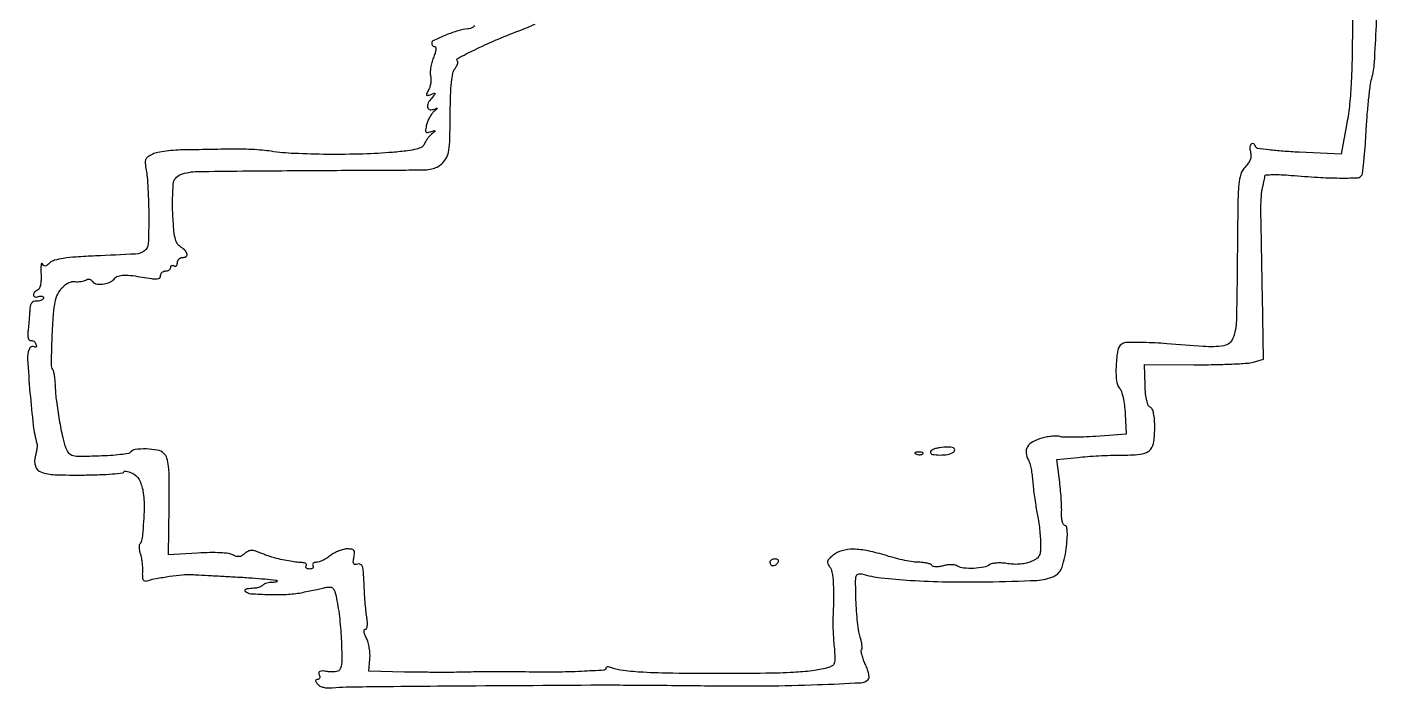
# Model space of a CAD drawing. Extents: x 86 to 507, y 78 to 511.
# Drawn here: x 103.1 to 506.7, y 78.5 to 275.8 of the extents above; entities that cross this region are included whole.
import ezdxf

# ---------------------------------------------------------------- set-up
doc = ezdxf.new("R2010")
doc.units = 0

msp = doc.modelspace()

# ---------------------------------------------------------------- linework, layer by layer
for points in [[(236.830392, 276.208453, -0.086641), (236.341875, 275.754147, -0.070653), (235.616541, 275.416913, -0.054792), (234.759573, 275.256842, 0.055157), (231.910506, 274.722525, 0.021947), (228.15542, 273.396421, 0.013592), (224.589665, 271.84431, 0.291094), (224, 270.917292, 0.102562), (224.072563, 270.567264, 0.098707), (224.278761, 270.269455, 0.097077), (224.58676, 270.069911, 0.095623), (224.948973, 270, -0.380126), (225.21467, 269.763886, -0.062804), (225.208947, 269.01816, -0.042776), (224.969373, 267.939818, -0.022919), (224.501389, 266.657566, 0.031361), (224.006448, 265.226969, 0.028144), (223.672955, 263.693218, 0.029232), (223.532164, 262.281245, 0.074315), (223.642312, 261.259798, -0.061666), (223.767486, 260.321348, -0.036948), (223.694954, 259.197299, -0.036494), (223.453544, 258.071608, -0.051843), (223.066758, 257.124738, 0.011811), (222.465115, 255.933772, 0.222547), (222.462586, 255.525773, 0.363904), (222.754977, 255.387755, 0.023233), (223.726861, 255.692071, -0.011157), (224.813532, 256.061365, -0.516038), (224.973476, 255.940402, -0.170708), (224.84782, 255.614171, -0.003502), (223.684857, 254.268843, 0.083051), (222.778098, 252.803411, 0.230251), (222.853834, 251.625894, 0.283017), (223.769614, 251.122809, 0.105287), (225.25, 251.51514, -0.05847), (225.578103, 251.635673, -0.6583), (225.638224, 251.555205, -0.079446), (225.406832, 251.269802, -0.01057), (224.816296, 250.762392, 0.059055), (224.12199, 250.037907, 0.030534), (223.428152, 248.990594, 0.029867), (222.837874, 247.812085, 0.039701), (222.455051, 246.67693, 0.016212), (222.128136, 245.168938, 0.175004), (222.229262, 244.563257, 0.306023), (222.652301, 244.351067, 0.044874), (223.638755, 244.570331, -0.005115), (224.769439, 244.917835, -0.386085), (224.92777, 244.841555, -0.318179), (224.8831, 244.651777, -0.00439), (223.938029, 243.831635, 0.034673), (223.294547, 243.201042, 0.023796), (222.652755, 242.405139, 0.024058), (222.105651, 241.575379, 0.044098), (221.756035, 240.845434, -0.183263), (221.007644, 239.993936, -0.058933), (219.412519, 239.376122, -0.033123), (216.763982, 238.87891, -0.007967), (212.318006, 238.417482, -0.015021), (203.443272, 237.907134, -0.009072), (192.910083, 237.809588, -0.008875), (182.891285, 238.076473, -0.025815), (176, 238.740084, 0.015393), (173.427888, 239.041977, 0.008019), (170.20625, 239.267916, 0.007966), (166.889294, 239.394181, 0.012046), (164, 239.388474, -0.001472), (161.000256, 239.319099, -0.000807), (157.324753, 239.250854, -0.000804), (153.59261, 239.193583, -0.001284), (150.403413, 239.157962, 0.015038), (147.490876, 239.045264, 0.015311), (144.607895, 238.757842, 0.015256), (142.122732, 238.355517, 0.059198), (140.63941, 237.881566, 0.038221), (139.167282, 237.069809, 0.152063), (138.519455, 236.282719, 0.124387), (138.363921, 235.173667, 0.022048), (138.684713, 233.083105, -0.029334), (138.964415, 231.064662, -0.006118), (139.203135, 227.496823, -0.006401), (139.376753, 223.342892, -0.00601), (139.448716, 219.097569, -0.012093), (139.295461, 211.139217, -0.227638), (138.14853, 208.994562, -0.144674), (135.536899, 208.056878, -0.00413), (123.568457, 207.468844, 0.006262), (117.734501, 207.157276, 0.020618), (113.903008, 206.745309, 0.029843), (111.331825, 206.20263, 0.117508), (109.922167, 205.429562, -0.023319), (109.011467, 204.679559, -0.135198), (108.437188, 204.454477, -0.237336), (108.006154, 204.617349, -0.082865), (107.633249, 205.188869, 0.578252), (107.441249, 205.209974, 0.128372), (107.28515, 204.815009, 0.030582), (107.217809, 203.691903, 0.010721), (107.254515, 202.074992, -0.021273), (107.257517, 200.196324, -0.042258), (107.071443, 198.720342, -0.056349), (106.727186, 197.689974, -0.206361), (106.224976, 197.241659, 0.06978), (105.756704, 197.009021, 0.065778), (105.359837, 196.65258, 0.070236), (105.091494, 196.231525, 0.107198), (105, 195.809678, 0.173231), (105.122064, 195.467935, 0.149708), (105.440625, 195.255805, 0.105118), (105.925812, 195.216517, 0.059505), (106.5, 195.361626, -0.055937), (107.074366, 195.511135, -0.100118), (107.559375, 195.483616, -0.147206), (107.877514, 195.289193, -0.184534), (108, 194.968615, -0.196096), (107.849083, 194.598609, -0.086521), (107.4125, 194.284531, -0.06642), (106.765494, 194.07129, -0.046464), (106, 194, 0.081356), (105.050194, 193.844425, 0.148889), (104.417277, 193.392277, 0.115384), (104.044591, 192.569076, 0.038705), (103.888217, 191.25, -0.006697), (103.818712, 189.964587, -0.00343), (103.698896, 188.354346, -0.003407), (103.552779, 186.69722, -0.005122), (103.400691, 185.254158, 0.024651), (103.31134, 183.901408, 0.064462), (103.420075, 182.935337, 0.123101), (103.706533, 182.392806, 0.270714), (104.137474, 182.254158, -0.122013), (104.600571, 182.242418, -0.087023), (105.071461, 182.019708, -0.078753), (105.478283, 181.623191, -0.073267), (105.754732, 181.110804, -0.047157), (105.885466, 180.607743, -0.193065), (105.81753, 180.305964, -0.298628), (105.593468, 180.214507, -0.090424), (105.234517, 180.355061, 0.129571), (104.802166, 180.486848, 0.123995), (104.353071, 180.391798, 0.107819), (103.95545, 180.076711, 0.080039), (103.673139, 179.590596, 0.107923), (103.225379, 176.655644, 0.005092), (103.966672, 166.629863, 0.008249), (104.950123, 156.87596, 0.041362), (106.037989, 151.5, -0.085948), (106.100917, 150.934708, -0.018029), (106.004485, 149.940233, -0.018405), (105.805916, 148.78014, -0.016506), (105.516579, 147.594409, 0.146619), (105.570458, 144.731054, 0.229313), (107.237744, 142.97969, 0.081861), (111.345153, 142.165031, 0.010857), (120.231882, 142.069704, 0.006424), (124.744145, 142.177269, 0.010667), (128.543115, 142.397906, 0.004495), (131.702757, 142.67774, 0.385987), (132, 143.005417, -0.363667), (132.185108, 143.22626, -0.079442), (132.720732, 143.235396, -0.049166), (133.512173, 143.041928, -0.025574), (134.453554, 142.655915, -0.158214), (136.537205, 140.698759, -0.083756), (137.717201, 137.317246, -0.050072), (138.07472, 132.110879, -0.015538), (137.583483, 124.270371, -0.022783), (137.457488, 123.371109, -0.024806), (137.252526, 122.512632, -0.025317), (137.005225, 121.801303, -0.100382), (136.750882, 121.417548, 0.165899), (136.562165, 121.033365, 0.044957), (136.536101, 120.346684, 0.04035), (136.647026, 119.514884, 0.032491), (136.894838, 118.647177, -0.038728), (137.181184, 117.595087, -0.017296), (137.401097, 116.17583, -0.017001), (137.531227, 114.651116, -0.02209), (137.540999, 113.249265, 0.020302), (137.546478, 111.636037, 0.107983), (137.771134, 110.78855, 0.230846), (138.233292, 110.442441, 0.124386), (138.960005, 110.484965, -0.030044), (141.673798, 111.166011, -0.010562), (145.637128, 111.824679, -0.010081), (149.564409, 112.311784, -0.039695), (152, 112.369983, 0.000252), (153.555066, 112.284439, 0.000028), (157.120073, 112.09033, 0.000034), (161.363733, 111.859793, 0.000027), (165.919398, 111.612866, -0.003838), (170.332261, 111.339935, -0.005975), (174.130421, 111.030098, -0.002111), (177.385147, 110.711535, -0.172586), (177.836065, 110.497268, -0.390956), (177.843557, 110.310195, -0.137324), (177.599761, 110.146073, -0.056482), (177.067744, 110.034498, -0.023474), (176.333333, 110, 0.033666), (175.512649, 109.944679, 0.032922), (174.700521, 109.779687, 0.034745), (174.00937, 109.538529, 0.095343), (173.583333, 109.25, -0.06242), (172.971025, 108.774078, -0.069429), (172.281235, 108.484547, -0.038874), (171.255112, 108.296698, -0.007123), (169.333333, 108.125, 0.036326), (168.733769, 108.035929, 0.091584), (168.329344, 107.863624, 0.203021), (168.183721, 107.643656, 0.247257), (168.255924, 107.410742, 0.181224), (169.957153, 106.637019, 0.011659), (175.493994, 106.387884, 0.018025), (181.205072, 106.470118, 0.04046), (185.5, 107.037389, -0.000455), (187.57124, 107.48164, -0.000445), (189.659963, 107.92571, -0.000438), (191.494934, 108.312449, -0.00167), (192.6403, 108.548809, -0.079212), (193.780406, 108.596804, -0.186207), (194.522267, 108.206598, -0.110654), (195.046597, 107.242172, -0.019872), (195.531568, 105.241519, -0.022007), (196.490788, 99.065098, -0.017324), (197.000994, 92.313126, -0.01294), (197.091841, 86.21546, -0.136487), (196.40449, 83.845462, -0.178617), (195.982094, 83.515116, -0.045095), (195.116589, 83.321497, -0.040269), (194.021595, 83.267295, -0.03133), (192.834162, 83.378856, 0.018324), (191.347595, 83.557611, 0.114275), (190.593902, 83.447911, 0.27897), (190.306888, 83.073939, 0.119791), (190.390371, 82.425094, -0.067812), (190.518571, 81.879998, -0.1156), (190.456091, 81.418621, -0.152462), (190.216666, 81.114776, -0.151348), (189.84617, 81, 0.113011), (189.440781, 80.907187, 0.301133), (189.296381, 80.66391, 0.135731), (189.434045, 80.247288, 0.02595), (189.915167, 79.602218, 0.107096), (190.601095, 79.064689, 0.05249), (191.650299, 78.68594, 0.046437), (192.922439, 78.495318, 0.038871), (194.287611, 78.525046, -0.020012), (198.451571, 78.772915, -0.002111), (208.192604, 78.921158, -0.001078), (225.726026, 79.076157, -0.000088), (271.5, 79.374052, -0.002514), (276.884403, 79.381068, -0.000641), (285.6125, 79.337375, -0.000653), (295.578125, 79.261707, -0.000661), (305.5, 79.160288, 0.004668), (323.807867, 79.119868, 0.007722), (339.260423, 79.468714, 0.00343), (352.158972, 80.047909, 0.18136), (354.391637, 81.019764, 0.198985), (354.640782, 81.595225, 0.04873), (354.554836, 82.645656, 0.040546), (354.202207, 83.970866, 0.025493), (353.589464, 85.452711, -0.020288), (352.980317, 86.883514, -0.026985), (352.551894, 88.230381, -0.026408), (352.323594, 89.349684, -0.177318), (352.435852, 89.896206, 0.139279), (352.582986, 90.41412, 0.029928), (352.526635, 91.355063, 0.029077), (352.325533, 92.474235, 0.024181), (351.986327, 93.635131, -0.045567), (351.587364, 95.254484, -0.010021), (351.214397, 98.097348, -0.010347), (350.916048, 101.413907, -0.009782), (350.748303, 104.802648, -0.003979), (350.633893, 110.016565, -0.05928), (350.823705, 111.827381, -0.256514), (351.41724, 112.497238, -0.156928), (352.5, 112.532133, 0.041536), (358.235351, 111.392921, 0.012599), (367.075798, 110.614226, 0.011544), (377.812041, 110.18915, 0.008204), (389.858592, 110.188217, 0.006286), (404.793573, 110.619986, 0.094592), (409.835066, 111.800927, 0.213434), (412.330522, 114.580885, 0.051751), (413.63364, 120.768962, 0.010425), (413.871602, 123.619235, 0.034377), (413.859762, 125.504002, 0.057682), (413.638469, 126.653132, 0.327319), (413.165375, 127, -0.269172), (412.727738, 127.254003, -0.06559), (412.399283, 128.057523, -0.047479), (412.20325, 129.255756, -0.025741), (412.179626, 130.75, 0.018333), (412.177765, 132.608938, 0.007045), (412.044138, 135.188654, 0.006964), (411.820499, 137.986264, 0.008516), (411.530519, 140.594354), (410.747624, 146.688709), (417.020503, 147.344354, -0.008312), (419.886351, 147.595814, -0.004821), (423.33632, 147.807404, -0.004817), (426.800379, 147.952903, -0.008086), (429.712433, 148, 0.02103), (435.63183, 148.249074, 0.144107), (438.321649, 149.293435, 0.189367), (439.630653, 151.47767, 0.041424), (440, 155.928195, 0.014499), (439.923365, 158.570369, 0.037076), (439.671312, 160.467145, 0.05324), (439.262099, 161.733252, 0.198913), (438.667553, 162.29733, -0.20143), (438.070694, 162.869118, -0.044924), (437.617699, 164.238275, -0.033839), (437.290248, 166.240859, -0.01459), (437.113803, 168.941213), (436.892501, 175.073787), (451.69625, 175.000586, 0.005439), (457.584564, 175.035519, 0.006854), (463.032649, 175.201835, 0.005565), (467.587159, 175.454214, 0.053308), (469.5, 175.788482), (472.5, 176.649581), (472.176677, 195.57479, 0.000163), (472.043513, 203.223714, 0.000184), (471.910766, 210.556345, 0.000167), (471.793589, 216.786625, 0.001026), (471.725477, 220, -0.010989), (471.722572, 222.289067, -0.010397), (471.819314, 224.61875, -0.010409), (471.990728, 226.676414, -0.035455), (472.224491, 228, 0.00479), (472.469934, 229.020141, 0.005188), (472.68906, 230.018044, 0.0049), (472.859571, 230.876925, 0.024984), (472.92569, 231.3593, -0.369417), (473.247221, 231.675349, -0.011287), (475.254734, 231.768752, -0.017204), (477.773248, 231.742349, -0.010405), (480.75, 231.546505, 0.00697), (488.681725, 230.969918, 0.012573), (495.194446, 230.751782, 0.008472), (500.364387, 230.796281, 0.19228), (501.705154, 231.371821, 0.166013), (502.040125, 232.054127, 0.004243), (502.45204, 235.50329, 0.008589), (502.835791, 239.609019, 0.005703), (503.141239, 244.329893, -0.006186), (503.46648, 249.282534, -0.00668), (503.907578, 254.100031, -0.00634), (504.393221, 258.219523, -0.031714), (504.839929, 260.5, 0.047802), (505.620327, 265.295812, 0.005439), (506.223393, 276.269253, 0.001969), (506.697011, 288.078419, 0.208323)], [(499.057024, 280.729651, -0.003321), (498.993139, 268.268392, -0.009291), (498.728075, 259.537647, -0.013), (498.225619, 252.84464, -0.020008), (497.409897, 247.095317), (495.725753, 237.889945), (483.112876, 238.457482, -0.007202), (478.253976, 238.746299, -0.011442), (474.107116, 239.148381, -0.005463), (470.662705, 239.600333, -0.28319), (470.166667, 240.01251, 0.124402), (469.566513, 240.942519, 0.387399), (468.883645, 240.950026, 0.197656), (468.434864, 240.026444, 0.077137), (468.567606, 238.586658, -0.06361), (468.714263, 237.358563, -0.080198), (468.522833, 236.231533, -0.07252), (467.963331, 235.138453, -0.041905), (467.007978, 234.007978, 0.120413), (465.744725, 231.927655, 0.054616), (465.117306, 228.782921, 0.018742), (464.825593, 222.991136, 0.001454), (464.67132, 207.464352, -0.003662), (464.395587, 188.252815, -0.084805), (463.360567, 182.896479, -0.268855), (460.661793, 180.689775, -0.060602), (454.5, 180.448873, 0.002939), (443.61838, 181.27859, 0.010262), (436.585558, 181.628418, 0.010344), (431.763442, 181.669366, 0.146375), (430.133606, 181.160049, 0.204989), (428.952746, 179.329258, 0.030009), (428.463509, 174.836857, 0.031429), (428.528885, 170.284991, 0.162853), (429.495155, 168, -0.106385), (430.029305, 167.047238, -0.021013), (430.529911, 165.142248, -0.021397), (430.931698, 162.831668, -0.018449), (431.159293, 160.377865), (431.5, 154.25573), (422.36358, 153.615665, -0.006893), (418.754211, 153.412762, -0.009158), (415.467784, 153.333691, -0.006884), (412.730209, 153.355669, -0.086367), (411.718395, 153.554568, 0.091621), (410.880959, 153.710138, 0.022706), (409.48071, 153.647845, 0.022459), (407.857722, 153.427777, 0.020841), (406.219438, 153.059088, 0.059014), (403.556803, 151.992741, 0.132757), (401.996621, 150.501567, 0.162943), (401.579818, 148.646333, 0.102394), (402.255938, 146.507148, -0.060547), (402.660014, 145.522051, -0.016851), (403.048546, 143.896509, -0.016748), (403.366985, 142.012323, -0.016857), (403.557767, 140.115114, 0.01116), (403.744168, 138.022244, 0.006599), (404.055202, 135.533815, 0.006601), (404.431451, 133.056846, 0.011256), (404.819476, 131, -0.014244), (405.193437, 128.950548, -0.008539), (405.526339, 126.498122, -0.008547), (405.774375, 124.044538, -0.014704), (405.885747, 121.993608, -0.018289), (405.855067, 119.378364, -0.099872), (405.510408, 118.013712, -0.134188), (404.712229, 117.091176, -0.043538), (403.118354, 116.212682, -0.048555), (401.644588, 115.724807, -0.033688), (399.909882, 115.453219, -0.031725), (398.031559, 115.407149, -0.029923), (396.124911, 115.596017, 0.024731), (394.457841, 115.778638, 0.028083), (392.850567, 115.784277, 0.028984), (391.504018, 115.634746, 0.119201), (390.755419, 115.313089, -0.116789), (388.968792, 114.535324, -0.033181), (385.937803, 114.195279, -0.032913), (382.899895, 114.257314, -0.124276), (381.116077, 114.875308, 0.099473), (380.380716, 115.171151, 0.040754), (379.305465, 115.282012, 0.037868), (378.083628, 115.215448, 0.037311), (376.879562, 114.965459, -0.030869), (375.711439, 114.70721, -0.046896), (374.674411, 114.642688, -0.057811), (373.874191, 114.761238, -0.190934), (373.454468, 115.073673, 0.163831), (373.022169, 115.432245, 0.03398), (372.065521, 115.727891, 0.032348), (370.855332, 115.932052, 0.025619), (369.530077, 116, -0.038343), (367.817545, 116.131519, -0.012238), (365.300697, 116.58371, -0.012132), (362.511933, 117.226412, -0.01325), (359.839094, 117.987099, 0.023697), (354.348002, 119.426593, 0.050292), (349.983462, 119.901999, 0.067403), (346.543909, 119.46419, 0.105249), (343.893217, 118.114616, 0.023831), (342.690548, 117.041979, 0.125602), (342.235853, 116.291855, 0.184511), (342.286206, 115.572433, 0.064572), (342.849726, 114.681069, -0.134502), (343.576743, 113.076089, -0.023889), (343.942773, 109.766805, -0.020093), (344.044791, 105.174236, -0.008454), (343.829358, 99, 0.019166), (343.811457, 97.67009, 0.005198), (343.885674, 95.56633, 0.005252), (344.019898, 93.178926, 0.005432), (344.203034, 90.82155, -0.008433), (344.458792, 87.252065, -0.09356), (344.271583, 85.841128, -0.192409), (343.601684, 85.043633, -0.058247), (342.103145, 84.452731, -0.034331), (337.694231, 83.602053, -0.017547), (332.076512, 83.112765, -0.010469), (323.851723, 82.858937, -0.002422), (310, 82.788691, -0.002904), (296.027043, 82.86666, -0.010614), (287.17253, 83.155541, -0.015366), (281.219335, 83.660211, -0.064818), (277.75, 84.526725, 0.041131), (277.079153, 84.728373, 0.076769), (276.514088, 84.760357, 0.125592), (276.142708, 84.626234, 0.24855), (276.000088, 84.356989, -0.396996), (275.454487, 83.778007, -0.003373), (268.768854, 83.426704, -0.009456), (260.969059, 83.217316, -0.006242), (252, 83.258196, 0.00204), (247.102173, 83.321692, 0.003256), (242.916111, 83.331626, 0.003046), (238.537424, 83.286833, 0.001523), (233, 83.179573, -0.004737), (229.771936, 83.137801, -0.00181), (225.277339, 83.138499, -0.001792), (220.396179, 83.174424, -0.002199), (215.83775, 83.244368), (205.1755, 83.45488), (205.509308, 87.101691, 0.03677), (205.537544, 88.690187, 0.026701), (205.344898, 90.448565, 0.027165), (204.979651, 92.106574, 0.051905), (204.480861, 93.374251, -0.024746), (203.98786, 94.451784, -0.063389), (203.773544, 95.280715, -0.129327), (203.841145, 95.794471, -0.304614), (204.147201, 96, 0.299029), (204.530519, 96.251758, 0.073341), (204.73592, 97.01736, 0.047104), (204.761438, 98.200898, 0.021053), (204.583004, 99.75, -0.013605), (204.339506, 101.618732, -0.005192), (204.098388, 104.23278, -0.005137), (203.895047, 107.078969, -0.006277), (203.765678, 109.74457, 0.00803), (203.58735, 113.170751, 0.061641), (203.282051, 114.748095, 0.195086), (202.737429, 115.395154, 0.200927), (201.904486, 115.469685, -0.070544), (201.113915, 115.336844, -0.275213), (200.699079, 115.569707, -0.156051), (200.565385, 116.189186, -0.022963), (200.750492, 117.475115, 0.033277), (200.919165, 118.846791, 0.183393), (200.698101, 119.544273, 0.191038), (200.076667, 119.903047, 0.036531), (198.751436, 120, 0.062738), (197.617815, 119.857196, 0.032064), (196.251837, 119.4125, 0.031265), (194.882653, 118.765659, 0.040687), (193.727129, 118, -0.028169), (192.632392, 117.234552, -0.027228), (191.446361, 116.5875, -0.028298), (190.341258, 116.135301, -0.083147), (189.533254, 116, 0.061705), (188.945674, 115.92721, 0.131383), (188.548579, 115.70625, 0.1916), (188.401327, 115.379272, 0.15065), (188.5, 115, -0.146489), (188.602013, 114.620597, -0.191582), (188.461189, 114.29375, -0.134005), (188.074636, 114.072951, -0.063222), (187.5, 114, -0.05871), (186.922059, 114.068097, -0.125993), (186.527824, 114.275972, -0.191125), (186.376577, 114.583407, -0.159604), (186.462596, 114.939479, 0.180495), (186.533671, 115.296649, 0.185302), (186.352255, 115.6083, 0.114073), (185.908984, 115.822435, 0.053211), (185.271613, 115.897048, -0.028464), (183.780314, 115.997299, -0.011409), (181.756415, 116.296667, -0.010551), (179.438593, 116.744278, -0.00884), (177, 117.314099, -0.01801), (176.231267, 117.537856, -0.00558), (175.09173, 117.928712, -0.005571), (173.826561, 118.394444, -0.006103), (172.610146, 118.874765, 0.026039), (171.047482, 119.420886, 0.086544), (169.969988, 119.541513, 0.110645), (169.065692, 119.279946, 0.058468), (168.109519, 118.599113, -0.051069), (167.237112, 117.958321, -0.104982), (166.436956, 117.691144, -0.105056), (165.597647, 117.7722, -0.051191), (164.605019, 118.201167, 0.09726), (163.34341, 118.614069, 0.017199), (160.851581, 118.833892, 0.016848), (157.705282, 118.896516, 0.010792), (154.052628, 118.767255), (145.393965, 118.27356), (145.534214, 132.629096, 0.003562), (145.55556, 140.695648, 0.023483), (145.348103, 144.72554, 0.049487), (144.87336, 147.100625, 0.135585), (143.964412, 148.532207, 0.13881), (142.043021, 149.483454, 0.039131), (138.686239, 149.839339, 0.037146), (135.397432, 149.685127, 0.214003), (133.941493, 148.806924, -0.207666), (133.408027, 148.476252, -0.0074), (130.962325, 148.155062, -0.012563), (127.996283, 147.885432, -0.008345), (124.583933, 147.71863, -0.004586), (118.914776, 147.588324, -0.060062), (116.8274, 147.810782, -0.161244), (115.675388, 148.510586, -0.084504), (114.808679, 149.967805, -0.03885), (113.839427, 153.212326, -0.010245), (112.804265, 158.533257, -0.010884), (111.96255, 164.106724, -0.022432), (111.595892, 168.5, 0.013737), (111.48988, 170.10678, 0.015943), (111.298494, 171.626952, 0.015072), (111.058301, 172.894552, 0.085576), (110.799325, 173.527921, -0.145156), (110.381439, 175.034434, -0.003597), (110.561458, 182.260152, -0.008194), (110.899145, 189.218877, -0.028635), (111.446392, 193.677406, -0.073128), (112.270192, 196.119223, -0.075579), (113.755527, 198.189933, -0.085748), (115.594067, 199.52089, -0.147006), (117.446455, 199.826675, 0.037113), (118.319354, 199.779381, 0.031106), (119.243661, 199.855583, 0.032239), (120.082629, 200.033442, 0.071032), (120.680902, 200.297166, -0.084608), (121.179441, 200.501043, -0.093623), (121.699422, 200.518041, -0.100835), (122.159585, 200.34745, -0.115818), (122.489919, 200.016312, 0.198829), (123.632524, 199.192489, 0.079809), (125.590857, 199.049543, 0.074679), (127.643217, 199.542008, 0.124003), (129.071798, 200.586511, -0.127695), (130.276703, 201.454106, -0.089514), (131.926275, 201.773901, -0.038909), (134.655078, 201.596716, -0.005436), (140.25, 200.73114, 0.030338), (141.488482, 200.602239, 0.090603), (142.329099, 200.718699, 0.15618), (142.814701, 201.071448, 0.159509), (143, 201.637513, -0.109302), (143.115003, 202.15731, -0.09981), (143.440625, 202.59977, -0.095231), (143.927316, 202.896494, -0.089643), (144.5, 203, 0.06887), (145.073318, 203.079345, 0.085131), (145.559375, 203.311086, 0.099915), (145.884374, 203.655173, 0.140337), (146, 204.059017, -0.108972), (146.078288, 204.413961, -0.182303), (146.29375, 204.6254, -0.161196), (146.6179, 204.656512, -0.082592), (147, 204.5, 0.139169), (147.379648, 204.392057, 0.191142), (147.70625, 204.521475, 0.138808), (147.926733, 204.889346, 0.066118), (148, 205.440983, -0.095165), (148.114295, 206.036055, -0.09695), (148.440625, 206.542039, -0.098802), (148.927627, 206.880765, -0.103052), (149.5, 207, 0.122978), (150.585815, 207.271163, 0.319087), (150.927357, 207.95434, 0.160164), (150.409536, 208.969247, 0.044243), (149.01394, 210.128028, -0.109811), (147.970388, 211.253779, -0.074849), (147.321646, 212.881054, -0.038721), (146.917649, 215.509037, -0.007437), (146.627114, 220.324774, -0.031521), (146.778804, 228.924112, -0.292), (148.924527, 231.753352, -0.085429), (154.038257, 232.70127, -0.001668), (180.833717, 232.956004, -0.000135), (194.116198, 233.034383, -0.00018), (206.171983, 233.097934, -0.000125), (216.28512, 233.145077, -0.001869), (219.815588, 233.147457, 0.019142), (222.550204, 233.243801, 0.051212), (224.467529, 233.584443, 0.067462), (225.950819, 234.234219, 0.059519), (227.278681, 235.278681, 0.085859), (228.458601, 236.952233, 0.072128), (229.098251, 239.028904, 0.032584), (229.401812, 242.406125, 0.00426), (229.517164, 249.624549, -0.006248), (229.631331, 255.345088, -0.017671), (229.901897, 259.330158, -0.022211), (230.313387, 262.098791, -0.125849), (230.946571, 263.435622, 0.04173), (231.4109, 264.100947, 0.058107), (231.699999, 264.766437, 0.073319), (231.784155, 265.333393, 0.199168), (231.631934, 265.701399, -0.505882), (231.752014, 266.489057, -0.006825), (236.827894, 269.062173, -0.013401), (242.989015, 271.878308, -0.009665), (250, 274.699729, 0.006073), (252.569005, 275.712189, 0.00774), (254.911403, 276.710946, 0.006208)]]:
    msp.add_lwpolyline(points, format="xyb")
for points in [[(375.75, 150.213832, 0.031569), (374.696795, 150.012896, 0.04605), (373.807813, 149.694753, 0.056012), (373.187683, 149.316581, 0.231844), (373, 148.933578, 0.362982), (373.578357, 148.241868, 0.042431), (375.739133, 148.039867, 0.043613), (378.144466, 148.229719, 0.100091), (379.833846, 148.876149, 0.231244), (380.266783, 149.580192, 0.35123), (379.893224, 150.151966, 0.084502), (378.250466, 150.396779, 0.02619)], [(368.8125, 148.316886, 0.051402), (369.359369, 148.160852, 0.05415), (369.916927, 148.123424, 0.060344), (370.402231, 148.202593, 0.126455), (370.729167, 148.395833, 0.296942), (370.77538, 148.614691, 0.208169), (370.592839, 148.799335, 0.077125), (370.112848, 148.910055, 0.028489), (369.416667, 148.921053, 0.018894), (368.670344, 148.862007, 0.168741), (368.37858, 148.720685, 0.470617), (368.395823, 148.538436, 0.054073)], [(325, 116, 0.092995), (325.071618, 115.618268, 0.096318), (325.276414, 115.29375, 0.099231), (325.581949, 115.076556, 0.105429), (325.940983, 115, 0.089642), (326.346558, 115.073302, 0.053229), (326.7871, 115.29375, 0.051032), (327.193797, 115.617485, 0.06081), (327.5, 116, 0.139169), (327.607943, 116.379648, 0.191142), (327.478525, 116.70625, 0.138808), (327.110654, 116.926733, 0.066118), (326.559017, 117, 0.062283), (325.962904, 116.925455, 0.080552), (325.457961, 116.70625, 0.097988), (325.120018, 116.381379, 0.153634)]]:
    msp.add_lwpolyline(points, format="xyb", close=True)

doc.saveas('drawing.dxf')
